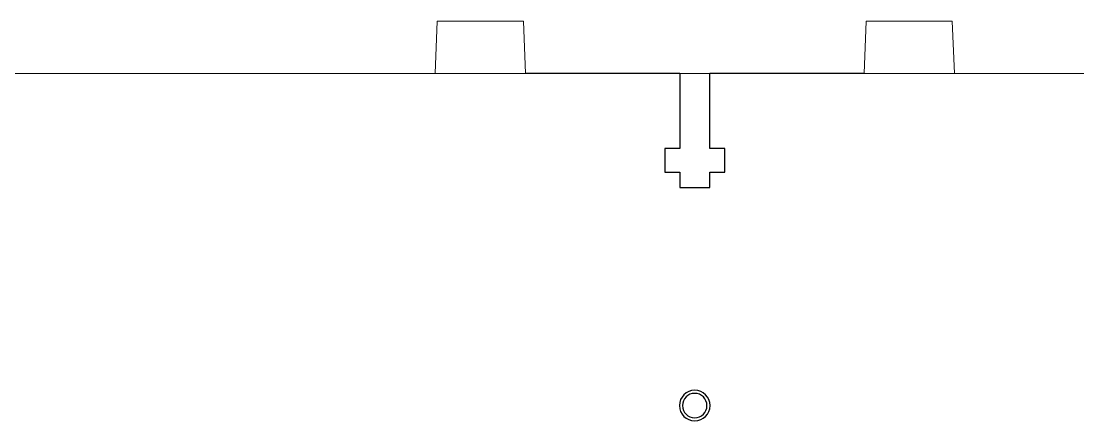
# Model space of a CAD drawing. Header units: millimetres. Extents: x 28 to 1378, y 89 to 912.
# Drawn here: x 224.8 to 323.4, y 874.7 to 912 of the extents above; entities that cross this region are included whole.
import ezdxf

# ---------------------------------------------------------------- set-up
doc = ezdxf.new("R2010")
doc.units = ezdxf.units.MM
doc.layers.add('CHANGED_PARTS', color=3, linetype='Continuous', true_color=0x00ff00)
doc.layers.add('ORIGIONAL_PARTS_THAT_WERE_', color=6, linetype='Continuous', true_color=0xff00ff)
doc.layers.add('New Bottom board', color=1, linetype='Continuous', lineweight=0, true_color=0xff0000)
doc.layers.add('Referance lines', color=2, linetype='Continuous', lineweight=0, true_color=0xffff00)

msp = doc.modelspace()

# ---------------------------------------------------------------- linework, layer by layer
at = {"layer": 'CHANGED_PARTS'}
for p, q in [((286.224, 907.11), (271.847, 907.11)), ((286.224, 907.11), (286.224, 900.093)), ((289.025, 900.093), (289.025, 907.11)), ((303.423, 907.11), (289.025, 907.11)), ((286.224, 900.093), (284.824, 900.093)), ((284.824, 900.093), (284.824, 897.893)), ((290.425, 900.093), (289.025, 900.093)), ((290.425, 897.893), (290.425, 900.093)), ((284.824, 897.893), (286.224, 897.893)), ((286.224, 897.893), (286.224, 896.45)), ((289.025, 896.45), (289.025, 897.893)), ((289.025, 897.893), (290.425, 897.893)), ((286.224, 896.45), (289.025, 896.45))]:
    msp.add_line(p, q, dxfattribs=at)
at = {"layer": 'CHANGED_PARTS', "color": 3, "true_color": 0x00ff00}
for points in [[(287.625, 877.546), (286.838, 877.546), (286.2, 876.908), (286.2, 876.121)], [(289.05, 876.121), (289.05, 876.908), (288.412, 877.546), (287.625, 877.546)], [(286.2, 876.121), (286.2, 875.335), (286.838, 874.697), (287.625, 874.697)], [(287.625, 874.697), (288.412, 874.697), (289.05, 875.335), (289.05, 876.121)]]:
    msp.add_open_spline(points, degree=3, dxfattribs=at)
at = {"layer": 'New Bottom board', "color": 1, "true_color": 0xff0000}
for p, q in [((263.41, 907.11), (263.61, 911.982)), ((263.61, 911.982), (271.647, 911.982)), ((271.647, 911.982), (271.847, 907.11)), ((303.423, 907.11), (303.623, 911.982)), ((303.623, 911.982), (311.652, 911.982)), ((311.652, 911.982), (311.852, 907.11)), ((204.512, 907.11), (263.41, 907.11)), ((311.852, 907.11), (370.75, 907.11))]:
    msp.add_line(p, q, dxfattribs=at)
at = {"layer": 'ORIGIONAL_PARTS_THAT_WERE_', "color": 6, "true_color": 0xff00ff}
for points in [[(287.625, 877.261), (286.995, 877.261), (286.485, 876.751), (286.485, 876.121)], [(288.765, 876.121), (288.765, 876.751), (288.255, 877.261), (287.625, 877.261)], [(286.485, 876.121), (286.485, 875.492), (286.995, 874.982), (287.625, 874.982)], [(287.625, 874.982), (288.255, 874.982), (288.765, 875.492), (288.765, 876.121)]]:
    msp.add_open_spline(points, degree=3, dxfattribs=at)
at = {"layer": 'Referance lines'}
msp.add_line((32.469, 907.11), (861.811, 907.11), dxfattribs=at)

doc.saveas('drawing.dxf')
